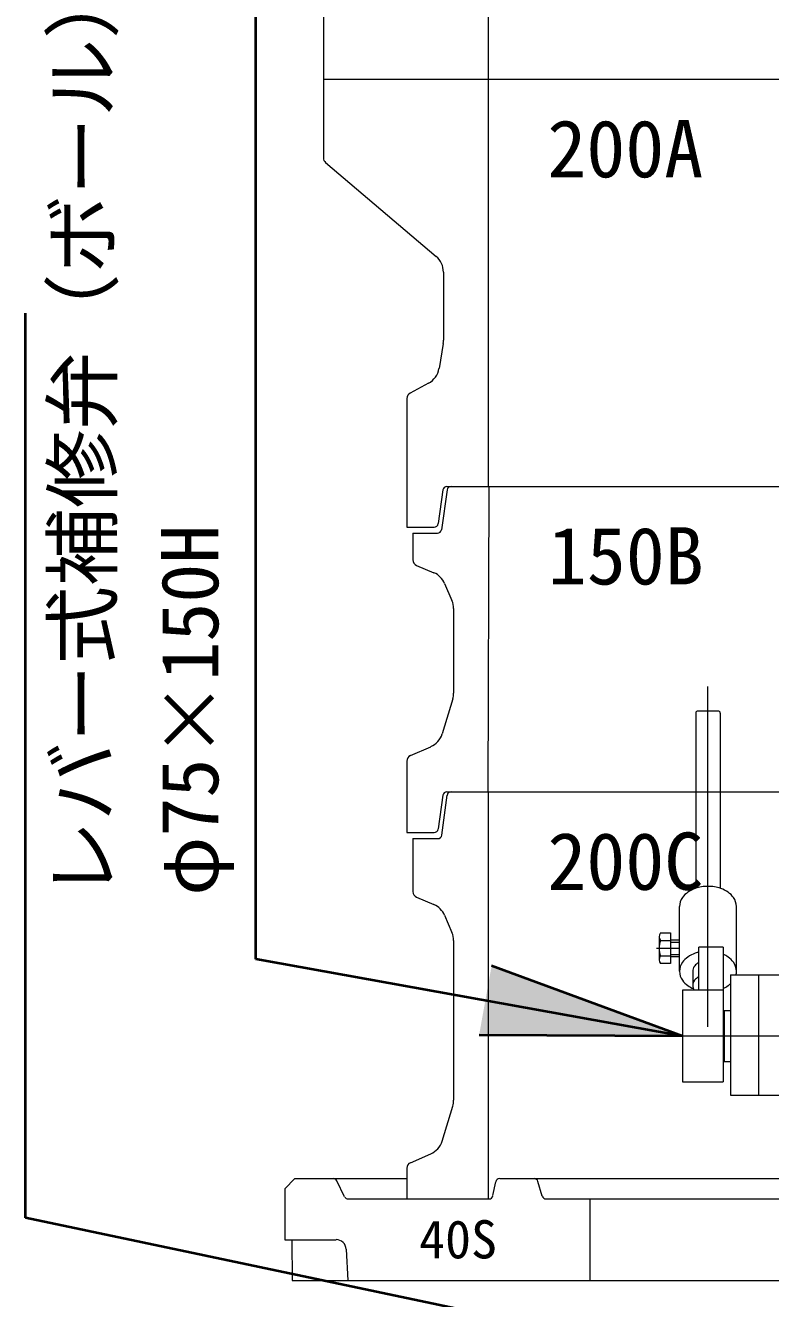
# Model space of a CAD drawing. Units: millimetres at full size, sheet at 1:20; details may follow other scales. Extents: x -5952 to 5966, y -3160 to 3160.
# Drawn here: x -1161 to -795, y 170 to 796 of the extents above; entities that cross this region are included whole.
import ezdxf
from ezdxf.enums import TextEntityAlignment as Align

# ---------------------------------------------------------------- set-up
doc = ezdxf.new("R2010")
doc.units = ezdxf.units.MM
doc.header["$LTSCALE"] = 20
for name, color, linetype, lineweight in [('0-5_TEMP01', 3, 'Continuous', 18), ('0-7_躯体', 7, 'Continuous', 9), ('0-C_寸法', 1, 'Continuous', 40), ('1-1_補修弁', 7, 'Continuous', 9)]:
    doc.layers.add(name, color=color, linetype=linetype, lineweight=lineweight)
doc.layers.add('0-D_注釈', color=1, linetype='Continuous')
doc.styles.add('ＭＳ ゴシック', font='')
doc.styles.get('ＭＳ ゴシック').set_extended_font_data('MS Gothic')

msp = doc.modelspace()

# ---------------------------------------------------------------- linework, layer by layer
at = {"layer": '0-5_TEMP01'}
for p, q in [((-1014.76, 769.16), (-352.76, 769.16)), ((-825.76, 303.72), (-825.76, 470.9)), ((-851.12, 342.29), (-839.76, 342.29)), ((-563.26, 299.16), (-877.15, 299.16))]:
    msp.add_line(p, q, dxfattribs=at)
at = {"layer": '0-7_躯体'}
for p, q in [((-1014.76, 819.15), (-1014.76, 769.16)), ((-933.76, 819.15), (-933.76, 769.16)), ((-1014.76, 769.16), (-1014.76, 730.57)), ((-1014.76, 769.16), (-683.76, 769.16)), ((-933.76, 769.16), (-933.76, 569.15)), ((-1013.69, 728.26), (-959.36, 682.16)), ((-955.77, 674.47), (-955.77, 640.99)), ((-955.9, 639.34), (-957.95, 627.02)), ((-963.11, 619.84), (-972.17, 615)), ((-973.77, 612.36), (-973.77, 569.15)), ((-973.77, 569.15), (-973.77, 549.15)), ((-954.03, 569.15), (-683.76, 569.15)), ((-952.03, 569.15), (-683.76, 569.15)), ((-933.51, 569.15), (-934.01, 419.16)), ((-956.01, 567.43), (-958.33, 550.88)), ((-954.01, 567.43), (-956.75, 547.88)), ((-973.77, 549.15), (-960.31, 549.15)), ((-970.76, 546.15), (-958.74, 546.15)), ((-970.76, 546.15), (-970.76, 533.13)), ((-968.95, 530.38), (-960.44, 526.74)), ((-955.19, 521.48), (-951.57, 513.04)), ((-950.76, 509.11), (-950.76, 467.64)), ((-951.2, 464.74), (-956.42, 447.56)), ((-971.97, 436.94), (-961.98, 441.31)), ((-973.77, 434.19), (-973.77, 399.16)), ((-954.03, 419.16), (-683.76, 419.16)), ((-933.76, 419.16), (-933.76, 219.15)), ((-956.01, 417.43), (-958.33, 400.88)), ((-956.54, 397.9), (-953.99, 417.42)), ((-973.77, 399.16), (-960.31, 399.16)), ((-970.76, 396.15), (-970.76, 370.13)), ((-970.76, 396.15), (-958.52, 396.15)), ((-968.95, 367.38), (-960.44, 363.74)), ((-955.19, 358.48), (-951.57, 350.05)), ((-950.76, 346.11), (-950.76, 267.64)), ((-956.42, 247.56), (-951.2, 264.73)), ((-971.97, 236.95), (-961.98, 241.31)), ((-973.77, 234.2), (-973.77, 219.15)), ((-1033.76, 224.16), (-1028.76, 229.16)), ((-1028.76, 229.16), (-1008.76, 229.16)), ((-1008.76, 229.16), (-973.77, 229.16)), ((-1004.32, 220.27), (-1008.21, 228.05)), ((-931.44, 220.77), (-930.09, 227.55)), ((-928.12, 229.16), (-911.25, 229.16)), ((-911.25, 229.16), (-456.28, 229.16)), ((-907.19, 220.58), (-909.33, 227.73)), ((-1033.76, 224.16), (-1033.76, 199.15)), ((-1002.52, 219.15), (-933.4, 219.15)), ((-973.77, 219.15), (-933.4, 219.15)), ((-905.28, 219.15), (-683.76, 219.15)), ((-905.28, 219.15), (-683.76, 219.15)), ((-883.76, 219.15), (-883.76, 179.16)), ((-1033.76, 199.15), (-1008.52, 199.15)), ((-1030.32, 199.15), (-1030.17, 179.16)), ((-1003.52, 194.41), (-1002.76, 179.16)), ((-1030.17, 179.16), (-683.76, 179.16))]:
    msp.add_line(p, q, dxfattribs=at)
for centre, radius, start, end in [((-1011.76, 730.57), 3, 180, 230.195), ((-965.77, 674.47), 10, 0, 50.194), ((-965.77, 640.99), 10, 350.538, 0), ((-967.82, 628.66), 10, 298.072, 350.538), ((-970.76, 612.36), 3, 118.073, 180), ((-954.03, 567.15), 2, 90, 172.001), ((-952.03, 567.15), 2, 90, 172.001), ((-960.31, 551.15), 2, 270, 352.001), ((-958.74, 548.15), 2, 270, 352.001), ((-967.76, 533.13), 3, 180, 246.801), ((-964.38, 517.54), 10, 23.199, 66.801), ((-960.76, 509.11), 10, 0, 23.199), ((-960.76, 467.64), 10, 343.072, 0), ((-965.99, 450.48), 10, 293.629, 343.072), ((-970.76, 434.19), 3, 113.629, 180), ((-954.03, 417.15), 2, 90, 172.001), ((-952, 417.15), 2, 90, 172.569), ((-960.31, 401.15), 2, 270, 352.001), ((-958.52, 398.15), 2, 270, 352.569), ((-967.76, 370.13), 3, 180, 246.801), ((-964.38, 354.54), 10, 23.199, 66.801), ((-960.76, 346.11), 10, 0, 23.199), ((-960.76, 267.64), 10, 343.072, 0), ((-965.99, 250.47), 10, 293.629, 343.072), ((-970.76, 234.2), 3, 113.629, 180), ((-1010, 227.15), 2, 26.565, 90), ((-928.12, 227.15), 2, 90, 168.691), ((-911.25, 227.15), 2, 16.7, 90), ((-1002.52, 221.15), 2, 206.565, 270), ((-933.4, 221.15), 2, 270, 348.691), ((-905.28, 221.15), 2, 196.7, 270), ((-1008.52, 194.16), 5, 2.862, 90)]:
    msp.add_arc(centre, radius, start, end, dxfattribs=at)
at = {"layer": '0-C_寸法'}
for p, q in [((-1047.92, 336.95), (-1047.92, 816.9)), ((-1161.19, 209.94), (-1161.19, 654.31)), ((-838.26, 299.16), (-1047.92, 336.95)), ((-838.26, 299.16), (-932.1, 333.71)), ((-838.26, 299.16), (-938.26, 299.54)), ((-730.27, 119.16), (-1161.19, 209.94))]:
    msp.add_line(p, q, dxfattribs=at)
msp.add_solid([(-938.26, 299.54), (-932.1, 333.71), (-838.26, 299.16)], dxfattribs=at)
at = {"layer": '1-1_補修弁'}
for p, q in [((-831.76, 457.82), (-831.76, 371.74)), ((-820.76, 458.82), (-830.76, 458.82)), ((-819.76, 457.82), (-819.76, 371.74)), ((-839.76, 330.98), (-839.76, 362.79)), ((-811.76, 330.98), (-811.76, 362.79)), ((-849.76, 347.91), (-849.76, 336.67)), ((-849.18, 346.05), (-844.26, 346.05)), ((-849.16, 349.8), (-844.26, 349.8)), ((-844.26, 349.8), (-844.26, 334.79)), ((-839.76, 346.29), (-844.26, 346.29)), ((-844.26, 345.29), (-839.76, 345.29)), ((-849.18, 338.54), (-844.26, 338.54)), ((-844.26, 339.29), (-839.76, 339.29)), ((-844.26, 338.29), (-839.76, 338.29)), ((-818.26, 342.82), (-830.26, 342.82)), ((-830.26, 321.66), (-830.26, 342.82)), ((-818.26, 342.82), (-818.26, 276.66)), ((-844.26, 334.79), (-849.16, 334.79)), ((-833.26, 330.98), (-833.26, 324.05)), ((-814.76, 329.16), (-814.76, 270.16)), ((-814.76, 329.16), (-782.76, 329.16)), ((-800.76, 270.16), (-800.76, 329.16)), ((-818.26, 321.66), (-838.26, 321.66)), ((-838.26, 321.66), (-838.26, 276.66)), ((-817.76, 311.66), (-817.76, 286.66)), ((-817.76, 286.66), (-818.26, 287.16)), ((-817.76, 286.66), (-814.76, 286.66)), ((-838.26, 276.66), (-818.26, 276.66)), ((-814.76, 270.16), (-781.76, 270.16))]:
    msp.add_line(p, q, dxfattribs=at)
msp.add_lwpolyline([(-818.26, 311.16), (-817.76, 311.66), (-814.76, 311.66)], dxfattribs=at)
for centre, radius, start, end in [((-830.76, 457.82), 1, 90, 180), ((-820.76, 457.82), 1, 0, 90), ((-829.45, 360.84), 10.9, 124.74801, 144.15638), ((-827.12, 357.55), 14.93, 109.14368, 124.86797), ((-825.82, 353.8), 18.91, 89.81124, 109.14224), ((-825.7, 353.8), 18.91, 70.85776, 90.18876), ((-824.39, 357.55), 14.93, 55.13203, 70.85632), ((-822.07, 360.84), 10.9, 35.84362, 55.25199), ((-832.12, 362.7), 7.64, 143.77013, 179.30664), ((-819.41, 362.7), 7.64, 0.69336, 36.22987), ((-846.47, 347.91), 3.29, 144.992, 214.565), ((-837.34, 342.29), 12.42, 162.412, 197.588), ((-846.47, 336.67), 3.29, 145.435, 215.008), ((-829.45, 329.02), 10.9, 124.748, 144.15636), ((-827.12, 325.73), 14.93, 109.1437, 124.86798), ((-828.34, 330.6), 9.94, 101.14177, 111.74812), ((-821.98, 329.97), 10.08, 52.60968, 68.33397), ((-822.07, 329.02), 10.9, 35.84364, 55.252), ((-832.12, 330.89), 7.64, 143.77014, 179.30664), ((-829.17, 330.93), 4.09, 143.77014, 179.30665), ((-827.74, 329.93), 5.84, 124.74799, 144.15636), ((-827.83, 330.35), 5.45, 116.55799, 126.48115), ((-819.41, 330.89), 7.64, 0.69336, 36.22986), ((-832.12, 331.07), 7.64, 180.69336, 216.22987), ((-829.45, 332.93), 10.9, 215.84362, 235.25199), ((-829.17, 324), 4.09, 143.77014, 179.30665), ((-827.74, 323.01), 5.84, 124.74799, 144.15636), ((-827.83, 323.43), 5.45, 116.55799, 126.48115), ((-818.87, 330.99), 7.11, 345.10916, 359.95273), ((-828.82, 333.15), 11.45, 233.33205, 249.05633), ((-829.17, 324.11), 4.09, 180.69336, 216.22987), ((-832.38, 321.73), 0.095, 205.74959, 225.15795), ((-824.07, 335.67), 14.29, 293.98819, 305.06812), ((-817.87, 327.63), 4.17, 298.82434, 318.2327)]:
    msp.add_arc(centre, radius, start, end, dxfattribs=at)

# ---------------------------------------------------------------- texts
at = {"layer": '0-C_寸法', "style": 'ＭＳ ゴシック'}
for s, p in [('レバー式補修弁（ボール）', (-1110.68, 366.59)), ('φ75×150H', (-1057.96, 368.05))]:
    msp.add_text(s, height=28.15, rotation=90, dxfattribs=at).set_placement(p, align=Align.BOTTOM_LEFT)
at = {"layer": '0-D_注釈', "style": 'ＭＳ ゴシック'}
for s, height, p in [('200A', 28.15, (-904.71, 712.53)), ('150B', 28.15, (-904.45, 512.53)), ('200C', 28.15, (-904.71, 362.53)), ('40S', 18.77, (-967.75, 184.32))]:
    msp.add_text(s, height=height, dxfattribs=at).set_placement(p, align=Align.BOTTOM_LEFT)

doc.saveas('drawing.dxf')
